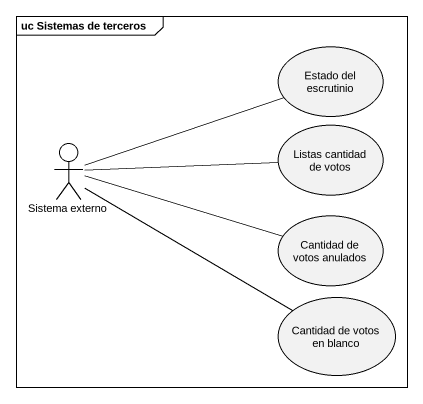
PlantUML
@startuml
mainframe uc Sistemas de terceros
usecase "Estado del escrutinio" as Estado_del_escrutinio
usecase "Listas cantidad de votos" as Listas_cantidad_de_votos
actor "Sistema externo" as Sistema_externo
usecase "Cantidad de votos anulados" as Cantidad_de_votos_anulados
usecase "Cantidad de votos en blanco" as Cantidad_de_votos_en_blanco
Sistema_externo -right- Estado_del_escrutinio
Sistema_externo -right- Listas_cantidad_de_votos
Sistema_externo -right- Cantidad_de_votos_anulados
Sistema_externo -right- Cantidad_de_votos_en_blanco
@enduml
